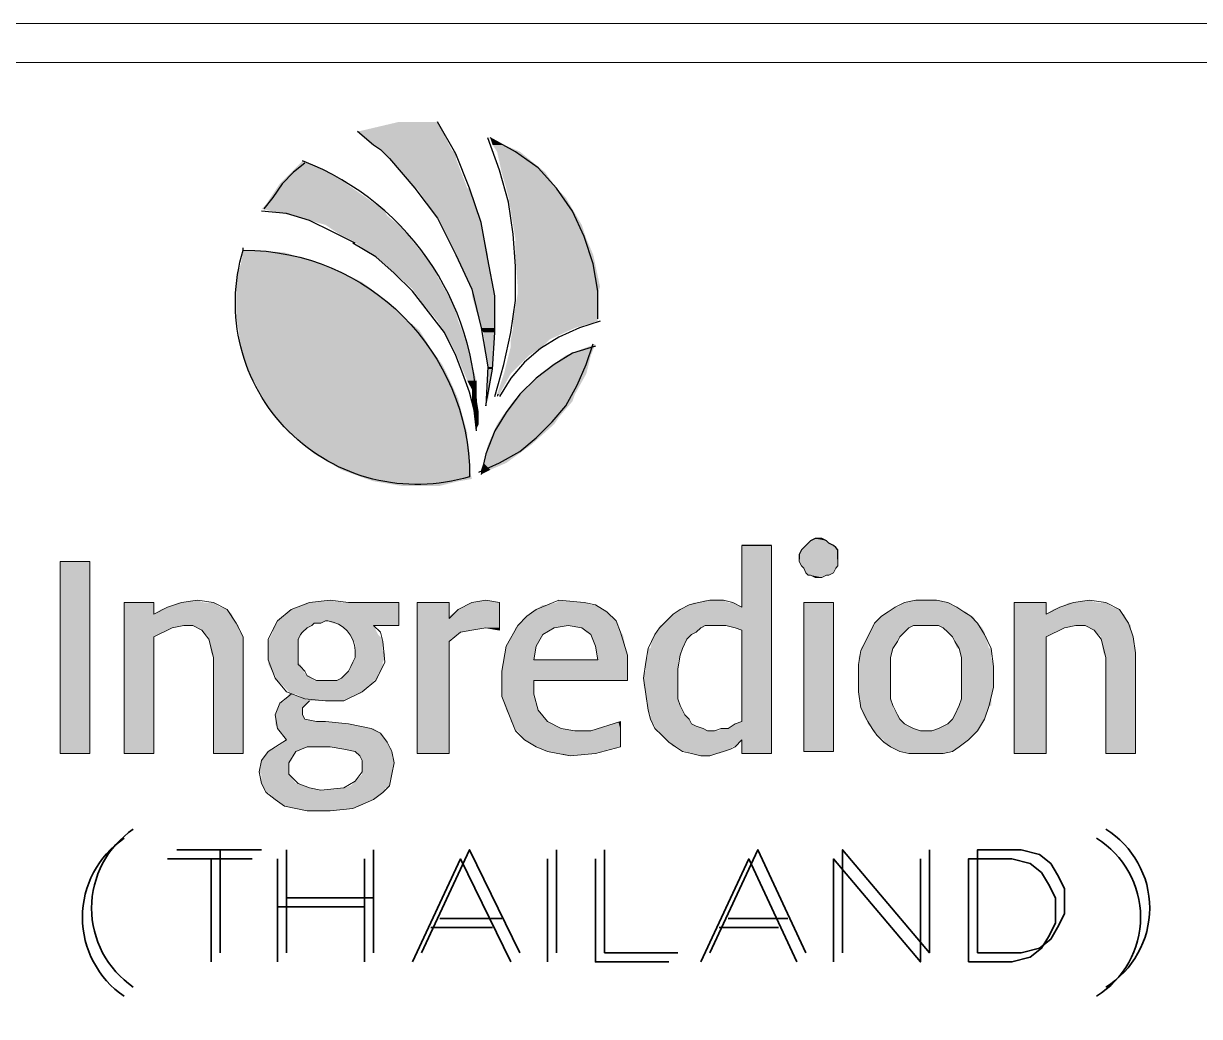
# Model space of a CAD drawing. Header units: millimetres. Extents: x 0 to 1031, y 0 to 726.
# Drawn here: x 310.5 to 367.2, y 47.9 to 95.7 of the extents above; entities that cross this region are included whole.
import ezdxf

# ---------------------------------------------------------------- set-up
doc = ezdxf.new("R2010")
doc.units = ezdxf.units.MM
doc.header["$LTSCALE"] = 6
doc.layers.add('PDF_Geometry', color=7, linetype='Continuous')
doc.layers.add('PDF_Solid Fills', color=7, linetype='Continuous', true_color=0xffffff)

msp = doc.modelspace()

# ---------------------------------------------------------------- linework, layer by layer
at = {"layer": 'PDF_Geometry', "lineweight": 9}
for points in [[(423.294, 22.815), (425.167, 22.815), (778.037, 22.815), (778.037, 95.669), (252.787, 95.669), (252.787, 22.815), (425.167, 22.815)], [(345.149, 70.539), (345.149, 67.563), (344.708, 67.784), (344.267, 67.894), (343.606, 67.894), (343.055, 67.784), (342.614, 67.674), (342.173, 67.453), (341.843, 67.233), (341.512, 66.902), (341.181, 66.571), (340.961, 66.241), (340.63, 65.58), (340.52, 64.918), (340.41, 64.147), (340.52, 63.375), (340.63, 62.604), (340.741, 62.163), (340.961, 61.722), (341.292, 61.391), (341.622, 61.061), (341.953, 60.84), (342.284, 60.62), (342.724, 60.51), (343.165, 60.399), (343.606, 60.399), (343.937, 60.51), (344.267, 60.62), (344.598, 60.73), (344.819, 60.84), (345.149, 61.171), (345.149, 60.51), (346.582, 60.51), (346.582, 70.539)], [(347.905, 69.878), (347.905, 69.768), (348.015, 69.547), (348.125, 69.437), (348.235, 69.217), (348.346, 69.106), (348.456, 69.106), (348.676, 68.996), (348.897, 68.996), (349.007, 68.996), (349.227, 69.106), (349.337, 69.106), (349.558, 69.217), (349.668, 69.437), (349.778, 69.547), (349.778, 69.768), (349.778, 69.878)], [(324.318, 63.045), (323.987, 62.714), (323.987, 62.383), (324.098, 62.163), (324.649, 62.053), (325.09, 62.053), (326.192, 61.942), (327.294, 61.722), (327.735, 61.501), (328.065, 61.061), (328.286, 60.62), (328.396, 60.069), (328.286, 59.518), (328.176, 58.966), (327.845, 58.636), (327.404, 58.305), (326.412, 57.864), (325.31, 57.754), (324.208, 57.754), (323.106, 57.975), (322.665, 58.305), (322.224, 58.636), (322.003, 59.077), (321.893, 59.628), (322.003, 60.179), (322.334, 60.62), (323.216, 61.171), (322.775, 61.722), (322.665, 62.383), (322.885, 62.934), (323.436, 63.375)]]:
    msp.add_lwpolyline(points, dxfattribs=at)
for points in [[(254.55, 93.795), (254.55, 24.579), (423.294, 24.579), (423.294, 93.795)], [(312.304, 69.768), (312.304, 60.51), (313.737, 60.51), (313.737, 69.768)], [(315.39, 60.51), (315.39, 67.784), (316.823, 67.784), (316.823, 67.233), (317.485, 67.563), (318.146, 67.784), (318.917, 67.894), (319.689, 67.784), (320.35, 67.453), (320.791, 66.792), (321.122, 66.131), (321.122, 65.359), (321.122, 60.51), (319.689, 60.51), (319.689, 65.139), (319.468, 66.02), (319.138, 66.461), (318.697, 66.682), (318.256, 66.682), (317.705, 66.571), (316.823, 66.131), (316.823, 60.51)], [(326.192, 67.784), (325.31, 67.894), (324.318, 67.784), (323.436, 67.453), (322.775, 66.902), (322.334, 66.02), (322.334, 65.028), (322.665, 64.147), (323.216, 63.485), (324.098, 63.155), (325.09, 63.045), (325.971, 63.045), (326.853, 63.485), (327.514, 64.036), (327.955, 64.918), (327.845, 65.91), (327.735, 66.351), (327.404, 66.682), (328.617, 66.682), (328.617, 67.784)], [(331.041, 67.784), (331.041, 67.012), (331.482, 67.453), (332.144, 67.784), (332.805, 67.894), (333.466, 67.784), (333.466, 66.461), (332.805, 66.571), (332.144, 66.461), (331.592, 66.351), (331.041, 65.91), (331.041, 60.51), (329.498, 60.51), (329.498, 67.784)], [(335.119, 64.036), (339.638, 64.036), (339.638, 65.249), (339.308, 66.351), (339.087, 66.902), (338.646, 67.343), (338.095, 67.674), (337.544, 67.784), (336.332, 67.894), (335.781, 67.674), (335.23, 67.453), (334.789, 67.123), (334.348, 66.682), (333.797, 65.69), (333.576, 64.477), (333.576, 63.265), (334.017, 62.163), (334.238, 61.612), (334.679, 61.171), (335.23, 60.84), (335.781, 60.62), (336.883, 60.399), (338.095, 60.51), (339.308, 60.84), (339.308, 62.053), (337.875, 61.612), (337.103, 61.612), (336.442, 61.722), (335.781, 62.053), (335.34, 62.604), (335.119, 63.375)], [(348.125, 60.62), (348.125, 67.784), (349.558, 67.784), (349.558, 60.62)], [(354.077, 67.894), (353.526, 67.894), (352.975, 67.784), (352.534, 67.563), (352.203, 67.343), (351.872, 67.123), (351.542, 66.792), (351.211, 66.131), (350.881, 65.469), (350.77, 64.808), (350.77, 64.147), (350.77, 63.485), (350.881, 62.714), (351.211, 62.053), (351.432, 61.722), (351.652, 61.391), (351.983, 61.061), (352.313, 60.84), (352.754, 60.62), (353.195, 60.51), (353.967, 60.51), (354.848, 60.51), (355.289, 60.62), (355.62, 60.84), (356.061, 61.171), (356.502, 61.612), (356.832, 62.163), (357.053, 62.824), (357.273, 63.706), (357.273, 64.698), (357.163, 65.58), (356.832, 66.241), (356.502, 66.792), (356.171, 67.123), (355.84, 67.343), (355.51, 67.563), (355.069, 67.784), (354.518, 67.894)], [(364.107, 60.51), (364.107, 65.359), (363.996, 66.131), (363.776, 66.792), (363.335, 67.453), (362.674, 67.784), (361.902, 67.894), (361.131, 67.784), (360.469, 67.563), (359.808, 67.233), (359.808, 67.784), (358.265, 67.784), (358.265, 60.51), (359.808, 60.51), (359.808, 66.131), (360.69, 66.571), (361.241, 66.682), (361.682, 66.682), (362.123, 66.461), (362.453, 66.02), (362.674, 65.139), (362.674, 60.51)], [(335.119, 65.028), (335.23, 65.69), (335.56, 66.241), (336.111, 66.571), (336.773, 66.682), (337.434, 66.571), (337.875, 66.241), (338.095, 65.69), (338.206, 65.028)], [(342.394, 62.383), (342.614, 62.163), (342.724, 61.942), (342.945, 61.832), (343.276, 61.722), (343.496, 61.612), (343.827, 61.612), (344.157, 61.722), (344.488, 61.722), (344.819, 61.942), (345.149, 62.053), (345.149, 66.461), (344.819, 66.571), (344.378, 66.682), (344.047, 66.682), (343.716, 66.682), (343.386, 66.682), (343.165, 66.571), (342.945, 66.351), (342.724, 66.241), (342.504, 66.02), (342.284, 65.58), (342.173, 65.249), (342.063, 64.588), (342.063, 63.816), (342.063, 63.155), (342.173, 62.824)], [(353.967, 66.682), (353.746, 66.682), (353.416, 66.682), (353.195, 66.571), (352.975, 66.351), (352.754, 66.131), (352.644, 65.91), (352.424, 65.58), (352.313, 65.139), (352.313, 64.147), (352.313, 63.155), (352.424, 62.824), (352.644, 62.383), (352.754, 62.163), (352.975, 61.942), (353.195, 61.832), (353.416, 61.722), (353.746, 61.612), (354.077, 61.612), (354.297, 61.612), (354.628, 61.722), (354.848, 61.832), (355.069, 61.942), (355.289, 62.163), (355.399, 62.383), (355.62, 62.824), (355.73, 63.155), (355.73, 64.147), (355.73, 65.139), (355.62, 65.58), (355.399, 65.91), (355.289, 66.131), (355.069, 66.351), (354.848, 66.571), (354.628, 66.682), (354.297, 66.682)], [(324.208, 60.84), (325.31, 60.84), (325.971, 60.73), (326.522, 60.62), (326.743, 60.399), (326.853, 60.179), (326.853, 59.628), (326.522, 59.187), (325.971, 58.856), (324.869, 58.746), (324.318, 58.856), (323.767, 59.077), (323.326, 59.518), (323.326, 60.069), (323.657, 60.62)]]:
    msp.add_lwpolyline(points, close=True, dxfattribs=at)
at = {"layer": 'PDF_Geometry', "color": 70, "lineweight": 25, "true_color": 0x77ef00}
for points in [[(326.633, 90.489), (327.404, 89.827), (327.735, 89.607), (328.176, 89.166), (329.388, 87.733), (330.49, 86.3), (331.372, 84.537), (332.144, 82.884), (332.584, 81.01), (332.915, 79.136), (332.805, 77.263), (333.135, 79.026), (333.246, 80.79), (333.246, 82.553), (332.915, 84.317), (332.584, 86.08), (332.033, 87.733), (331.372, 89.387), (330.49, 90.93)], [(333.246, 77.703), (333.687, 79.247), (334.017, 80.79), (334.238, 82.333), (334.238, 83.986), (334.127, 85.529), (333.907, 87.072), (333.466, 88.615), (332.915, 90.158)], [(338.206, 81.451), (338.206, 82.773), (337.985, 84.096), (337.544, 85.419), (336.993, 86.631), (336.222, 87.733), (335.34, 88.725), (334.238, 89.497), (333.025, 90.158)], [(324.098, 88.946), (323.547, 88.505), (322.995, 87.954), (322.555, 87.292), (322.114, 86.741)], [(326.522, 85.088), (325.42, 85.639), (324.318, 86.19), (323.216, 86.521), (322.003, 86.631)], [(332.364, 76.05), (332.254, 77.042), (332.033, 77.924), (331.703, 78.806), (331.372, 79.687), (330.821, 80.79), (330.049, 81.782), (329.278, 82.773), (328.396, 83.655), (327.514, 84.427), (326.412, 85.088)], [(338.316, 81.341), (337.324, 81.01), (336.332, 80.569), (335.45, 80.018), (334.679, 79.357), (334.017, 78.585), (333.466, 77.703)], [(332.474, 74.066), (333.466, 74.507), (334.458, 75.058), (335.23, 75.72), (336.001, 76.491), (336.662, 77.263), (337.214, 78.255), (337.654, 79.247), (337.985, 80.238)], [(338.095, 80.128), (336.993, 79.798), (336.111, 79.247), (335.23, 78.585), (334.458, 77.814), (333.797, 76.932), (333.246, 76.05), (332.805, 74.948), (332.584, 73.956)], [(349.778, 69.878), (349.778, 70.098), (349.778, 70.319), (349.668, 70.429), (349.558, 70.539), (349.337, 70.65), (349.227, 70.76), (349.007, 70.87), (348.897, 70.87), (348.676, 70.87), (348.456, 70.76), (348.346, 70.65), (348.235, 70.539), (348.125, 70.429), (348.015, 70.319), (347.905, 70.098), (347.905, 69.878)], [(346.582, 70.539), (345.149, 70.539)]]:
    msp.add_lwpolyline(points, dxfattribs=at)
msp.add_lwpolyline([(321.122, 84.757, -0.414141), (332.033, 73.846, -0.598932), (321.122, 84.757), (321.122, 84.868)], format="xyb", dxfattribs=at)
at = {"layer": 'PDF_Geometry', "lineweight": 9}
msp.add_lwpolyline([(325.2, 66.902), (325.09, 66.902), (324.869, 66.792), (324.539, 66.792), (324.428, 66.682), (324.208, 66.571), (323.987, 66.351), (323.877, 66.241), (323.767, 66.02), (323.767, 65.8), (323.767, 65.469), (323.767, 65.359), (323.767, 65.028), (323.767, 64.808), (323.877, 64.698), (324.098, 64.477), (324.208, 64.257), (324.428, 64.147), (324.649, 64.036), (324.869, 64.036), (325.09, 64.036), (325.2, 64.036), (325.42, 64.036), (325.641, 64.036), (325.861, 64.147), (326.082, 64.367), (326.192, 64.477), (326.302, 64.698), (326.412, 64.918), (326.522, 65.139), (326.522, 65.359), (326.522, 65.469, 0.367823)], format="xyb", close=True, dxfattribs=at)
at = {"layer": 'PDF_Geometry', "lineweight": 35}
for points in [[(317.925, 55.88), (322.003, 55.88)], [(320.02, 55.88), (320.02, 50.921)], [(323.216, 50.921), (323.216, 55.88)], [(327.404, 55.88), (327.404, 50.921)], [(329.719, 50.921), (332.033, 55.88), (334.458, 50.921)], [(336.222, 50.921), (336.222, 55.88)], [(338.536, 55.88), (338.536, 50.921), (342.063, 50.921)], [(343.606, 50.921), (345.921, 55.88), (348.235, 50.921)], [(349.999, 50.921), (349.999, 55.88), (354.187, 50.921), (354.187, 55.88)], [(317.485, 55.44), (321.563, 55.44)], [(319.579, 55.44), (319.579, 50.48)], [(322.775, 50.48), (322.775, 55.44)], [(326.963, 55.44), (326.963, 50.48)], [(329.278, 50.48), (331.592, 55.44), (334.017, 50.48)], [(335.781, 50.48), (335.781, 55.44)], [(338.095, 55.44), (338.095, 50.48), (341.622, 50.48)], [(343.165, 50.48), (345.48, 55.44), (347.794, 50.48)], [(349.558, 50.48), (349.558, 55.44), (353.746, 50.48), (353.746, 55.44)], [(323.216, 53.566), (327.404, 53.566)], [(322.775, 53.125), (326.963, 53.125)], [(330.16, 52.133), (333.135, 52.133)], [(330.6, 52.574), (333.576, 52.574)], [(344.047, 52.133), (346.913, 52.133)], [(344.488, 52.574), (347.354, 52.574)]]:
    msp.add_lwpolyline(points, dxfattribs=at)
for points in [[(356.502, 50.921), (356.502, 55.88), (358.596, 55.88), (359.478, 55.66), (360.029, 55.219), (360.359, 54.668), (360.69, 54.007), (360.69, 52.794), (360.359, 52.133), (360.029, 51.582), (359.478, 51.141), (358.596, 50.921)], [(356.061, 50.48), (356.061, 55.44), (358.155, 55.44), (359.037, 55.219), (359.588, 54.778), (359.918, 54.227), (360.249, 53.566), (360.249, 52.353), (359.918, 51.692), (359.588, 51.141), (359.037, 50.7), (358.155, 50.48)]]:
    msp.add_lwpolyline(points, close=True, dxfattribs=at)
at = {"layer": 'PDF_Geometry', "color": 70, "lineweight": 25, "true_color": 0x77ef00}
msp.add_arc((319.241, 76.805), 13.138, 357.1896, 68.8237, dxfattribs=at)
at = {"layer": 'PDF_Geometry', "lineweight": 35}
for centre, radius, start, end in [((318.421, 53.07), 4.601, 124.2611, 235.7389), ((360.327, 53.07), 4.468, 301.6782, 58.3218), ((317.981, 52.629), 4.601, 124.2611, 235.7389), ((359.886, 52.629), 4.468, 301.6782, 58.3218)]:
    msp.add_arc(centre, radius, start, end, dxfattribs=at)
at = {"layer": 'PDF_Solid Fills', "color": 70, "true_color": 0x77ef00, "transparency": 33554559}
for points in [[(328.617, 90.93), (330.711, 90.489), (326.743, 90.489)], [(328.617, 90.93), (330.49, 90.93), (330.711, 90.489)], [(326.633, 90.489), (331.041, 89.827), (327.404, 89.827)], [(326.633, 90.489), (330.711, 90.489), (331.041, 89.827)], [(333.025, 90.158), (333.687, 89.827), (333.135, 89.827)], [(327.404, 89.827), (331.152, 89.607), (327.735, 89.607)], [(327.404, 89.827), (331.041, 89.827), (331.152, 89.607)], [(327.735, 89.607), (331.372, 89.387), (327.955, 89.387)], [(327.735, 89.607), (331.152, 89.607), (331.372, 89.387)], [(333.135, 89.827), (334.458, 89.497), (333.356, 89.497)], [(333.135, 89.827), (333.687, 89.827), (334.458, 89.497)], [(323.987, 89.056), (325.2, 88.505), (323.436, 88.505)], [(327.955, 89.387), (331.372, 89.166), (328.176, 89.166)], [(327.955, 89.387), (331.372, 89.387), (331.372, 89.166)], [(328.176, 89.166), (331.923, 87.733), (329.388, 87.733)], [(328.176, 89.166), (331.372, 89.166), (331.923, 87.733)], [(333.356, 89.497), (335.67, 88.505), (333.576, 88.505)], [(333.356, 89.497), (334.458, 89.497), (335.67, 88.505)], [(323.436, 88.505), (325.861, 88.174), (323.106, 88.174)], [(323.436, 88.505), (325.2, 88.505), (325.861, 88.174)], [(333.576, 88.505), (336.222, 87.733), (333.797, 87.733)], [(333.576, 88.505), (335.67, 88.505), (336.222, 87.733)], [(322.885, 87.954), (327.514, 86.962), (322.224, 86.962)], [(323.106, 88.174), (326.082, 87.954), (322.885, 87.954)], [(322.885, 87.954), (326.082, 87.954), (327.514, 86.962)], [(323.106, 88.174), (325.861, 88.174), (326.082, 87.954)], [(329.498, 87.733), (332.474, 86.3), (330.49, 86.3)], [(329.498, 87.733), (332.033, 87.733), (332.474, 86.3)], [(333.797, 87.733), (336.662, 87.292), (333.907, 87.292)], [(333.797, 87.733), (336.222, 87.733), (336.662, 87.292)], [(333.907, 87.292), (337.434, 85.97), (334.127, 85.97)], [(333.907, 87.292), (336.662, 87.292), (337.434, 85.97)], [(322.224, 86.962), (327.845, 86.741), (322.003, 86.741)], [(322.003, 86.741), (328.065, 86.411), (323.547, 86.411)], [(322.003, 86.741), (327.845, 86.741), (328.065, 86.411)], [(322.224, 86.962), (327.514, 86.962), (327.845, 86.741)], [(323.547, 86.411), (328.617, 85.97), (325.09, 85.97)], [(323.547, 86.411), (328.065, 86.411), (328.617, 85.97)], [(330.49, 86.3), (332.584, 86.08), (330.6, 86.08)], [(330.49, 86.3), (332.474, 86.3), (332.584, 86.08)], [(325.09, 85.97), (329.057, 85.529), (325.751, 85.529)], [(325.09, 85.97), (328.617, 85.97), (329.057, 85.529)], [(330.6, 86.08), (332.915, 84.537), (331.372, 84.537)], [(330.6, 86.08), (332.584, 86.08), (332.915, 84.537)], [(334.127, 85.97), (337.654, 85.309), (334.238, 85.309)], [(334.127, 85.97), (337.434, 85.97), (337.654, 85.309)], [(325.751, 85.529), (329.278, 85.198), (326.412, 85.198)], [(325.751, 85.529), (329.057, 85.529), (329.278, 85.198)], [(326.412, 85.198), (330.16, 84.096), (327.955, 84.096)], [(326.412, 85.198), (329.278, 85.198), (330.16, 84.096)], [(334.238, 85.309), (337.985, 84.537), (334.238, 84.537)], [(334.238, 85.309), (337.654, 85.309), (337.985, 84.537)], [(321.122, 84.647), (324.869, 84.096), (321.012, 84.096)], [(321.122, 84.757), (323.106, 84.647), (321.122, 84.647)], [(321.122, 84.757), (321.452, 84.757), (323.106, 84.647)], [(321.122, 84.647), (323.106, 84.647), (324.869, 84.096)], [(331.372, 84.537), (332.915, 84.317), (331.482, 84.317)], [(331.372, 84.537), (332.915, 84.537), (332.915, 84.317)], [(334.238, 84.537), (338.316, 82.994), (334.348, 82.994)], [(334.238, 84.537), (337.985, 84.537), (338.316, 82.994)], [(321.012, 84.096), (326.633, 83.325), (320.791, 83.325)], [(321.012, 84.096), (324.869, 84.096), (326.633, 83.325)], [(327.955, 84.096), (330.27, 83.876), (328.176, 83.876)], [(327.955, 84.096), (330.16, 84.096), (330.27, 83.876)], [(328.176, 83.876), (330.821, 82.884), (329.278, 82.884)], [(328.176, 83.876), (330.27, 83.876), (330.821, 82.884)], [(331.482, 84.317), (333.135, 82.884), (332.144, 82.884)], [(331.482, 84.317), (332.915, 84.317), (333.135, 82.884)], [(320.791, 83.325), (326.853, 83.214), (320.791, 83.214)], [(320.791, 83.325), (326.633, 83.325), (326.853, 83.214)], [(320.791, 83.214), (328.176, 82.222), (320.791, 82.222)], [(320.791, 83.214), (326.853, 83.214), (328.176, 82.222)], [(329.278, 82.884), (331.262, 82.112), (329.829, 82.112)], [(329.278, 82.884), (330.821, 82.884), (331.262, 82.112)], [(332.144, 82.884), (333.246, 82.553), (332.144, 82.553)], [(332.144, 82.884), (333.135, 82.884), (333.246, 82.553)], [(334.348, 82.994), (338.206, 82.663), (334.348, 82.663)], [(334.348, 82.994), (338.316, 82.994), (338.206, 82.663)], [(320.791, 82.222), (328.837, 81.561), (320.791, 81.561)], [(320.791, 82.222), (328.176, 82.222), (328.837, 81.561)], [(332.144, 82.553), (333.246, 81.01), (332.584, 81.01)], [(332.144, 82.553), (333.246, 82.553), (333.246, 81.01)], [(334.348, 82.663), (338.206, 81.341), (334.127, 81.341)], [(334.348, 82.663), (338.206, 82.663), (338.206, 81.341)], [(329.829, 82.112), (331.482, 81.341), (330.49, 81.341)], [(329.829, 82.112), (331.262, 82.112), (331.482, 81.341)], [(320.791, 81.561), (329.609, 80.9), (320.901, 80.9)], [(320.791, 81.561), (328.837, 81.561), (329.609, 80.9)], [(330.49, 81.341), (331.923, 80.238), (331.152, 80.238)], [(330.49, 81.341), (331.482, 81.341), (331.923, 80.238)], [(334.127, 81.341), (337.103, 81.01), (334.127, 81.01)], [(334.127, 81.341), (338.206, 81.341), (337.103, 81.01)], [(320.901, 80.9), (330.16, 80.018), (321.012, 80.018)], [(320.901, 80.9), (329.609, 80.9), (330.16, 80.018)], [(332.584, 81.01), (333.246, 80.79), (332.695, 80.79)], [(332.584, 81.01), (333.246, 81.01), (333.246, 80.79)], [(332.695, 80.79), (333.135, 79.136), (332.915, 79.136)], [(332.695, 80.79), (333.246, 80.79), (333.135, 79.136)], [(334.127, 81.01), (335.891, 80.459), (334.017, 80.459)], [(334.017, 80.459), (335.56, 80.128), (334.017, 80.128)], [(334.017, 80.459), (335.891, 80.459), (335.56, 80.128)], [(334.127, 81.01), (337.103, 81.01), (335.891, 80.459)], [(321.012, 80.018), (330.711, 79.247), (321.232, 79.247)], [(321.012, 80.018), (330.16, 80.018), (330.711, 79.247)], [(331.152, 80.238), (332.033, 79.798), (331.372, 79.798)], [(331.152, 80.238), (331.923, 80.238), (332.033, 79.798)], [(334.017, 80.128), (334.899, 79.687), (333.907, 79.687)], [(334.017, 80.128), (335.56, 80.128), (334.899, 79.687)], [(338.095, 80.238), (337.875, 79.687), (336.662, 79.687)], [(338.095, 80.238), (337.875, 79.687), (337.875, 79.687)], [(331.372, 79.798), (332.144, 79.247), (331.592, 79.247)], [(331.372, 79.798), (332.033, 79.798), (332.144, 79.247)], [(333.907, 79.687), (334.017, 78.806), (333.687, 78.806)], [(333.907, 79.687), (334.899, 79.687), (334.017, 78.806)], [(336.662, 79.687), (337.654, 78.806), (335.45, 78.806)], [(336.662, 79.687), (337.875, 79.687), (337.654, 78.806)], [(321.232, 79.247), (331.041, 78.585), (321.563, 78.585)], [(321.232, 79.247), (330.711, 79.247), (331.041, 78.585)], [(331.592, 79.247), (332.364, 78.475), (331.923, 78.475)], [(331.592, 79.247), (332.144, 79.247), (332.364, 78.475)], [(332.915, 79.136), (333.135, 79.026), (332.915, 79.026)], [(332.915, 79.136), (333.135, 79.136), (333.135, 79.026)], [(332.915, 79.026), (333.135, 79.026), (332.915, 77.483)], [(333.687, 78.806), (333.466, 77.814), (333.356, 77.814)], [(333.687, 78.806), (334.017, 78.806), (333.466, 77.814)], [(335.45, 78.806), (337.103, 77.814), (334.458, 77.814)], [(335.45, 78.806), (337.654, 78.806), (337.103, 77.814)], [(321.563, 78.585), (331.482, 77.593), (322.114, 77.593)], [(321.563, 78.585), (331.041, 78.585), (331.482, 77.593)], [(331.923, 78.475), (332.364, 78.034), (332.144, 78.034)], [(331.923, 78.475), (332.364, 78.475), (332.364, 78.034)], [(332.144, 78.034), (332.364, 77.593), (332.144, 77.593)], [(332.144, 78.034), (332.364, 78.034), (332.364, 77.593)], [(333.356, 77.814), (333.466, 77.814), (333.356, 77.703)], [(334.458, 77.814), (336.993, 77.483), (334.127, 77.483)], [(334.458, 77.814), (337.103, 77.814), (336.993, 77.483)], [(322.114, 77.593), (331.592, 77.152), (322.334, 77.152)], [(322.114, 77.593), (331.482, 77.593), (331.592, 77.152)], [(322.334, 77.152), (331.923, 75.94), (323.326, 75.94)], [(322.334, 77.152), (331.592, 77.152), (331.923, 75.94)], [(332.144, 77.593), (332.474, 76.932), (332.254, 76.932)], [(332.144, 77.593), (332.364, 77.593), (332.474, 76.932)], [(332.915, 77.483), (332.805, 77.263), (332.805, 77.263)], [(334.127, 77.483), (336.332, 76.712), (333.576, 76.712)], [(334.127, 77.483), (336.993, 77.483), (336.332, 76.712)], [(332.254, 76.932), (332.474, 76.381), (332.364, 76.381)], [(332.254, 76.932), (332.474, 76.932), (332.474, 76.381)], [(333.576, 76.712), (336.111, 76.381), (333.356, 76.381)], [(333.576, 76.712), (336.332, 76.712), (336.111, 76.381)], [(323.326, 75.94), (331.923, 75.72), (323.657, 75.72)], [(323.326, 75.94), (331.923, 75.94), (331.923, 75.72)], [(332.364, 76.381), (332.474, 76.381), (332.364, 76.16)], [(333.356, 76.381), (335.009, 75.389), (332.915, 75.389)], [(333.356, 76.381), (336.111, 76.381), (335.009, 75.389)], [(323.657, 75.72), (332.033, 74.948), (324.539, 74.948)], [(323.657, 75.72), (331.923, 75.72), (332.033, 74.948)], [(332.915, 75.389), (333.797, 74.507), (332.695, 74.507)], [(332.915, 75.389), (335.009, 75.389), (333.797, 74.507)], [(324.539, 74.948), (332.033, 74.177), (325.861, 74.177)], [(324.539, 74.948), (332.033, 74.948), (332.033, 74.177)], [(332.695, 74.507), (333.025, 74.177), (332.584, 74.177)], [(332.695, 74.507), (333.797, 74.507), (333.025, 74.177)], [(325.861, 74.177), (332.144, 73.736), (327.074, 73.736)], [(325.861, 74.177), (332.033, 74.177), (332.144, 73.736)], [(327.074, 73.736), (331.482, 73.625), (327.404, 73.625)], [(327.074, 73.736), (332.144, 73.736), (331.482, 73.625)], [(332.584, 74.177), (333.025, 74.177), (332.584, 73.956)], [(327.404, 73.625), (330.6, 73.405), (328.727, 73.405)], [(327.404, 73.625), (331.482, 73.625), (330.6, 73.405)]]:
    msp.add_solid(points, dxfattribs=at)
at = {"layer": 'PDF_Solid Fills', "transparency": 33554559}
for points in [[(348.676, 70.87), (349.227, 70.76), (348.456, 70.76)], [(348.676, 70.87), (349.007, 70.87), (349.227, 70.76)], [(345.149, 70.539), (346.582, 67.563), (345.149, 67.563)], [(345.149, 70.539), (346.582, 70.539), (346.582, 67.563)], [(348.015, 70.319), (349.778, 70.098), (347.905, 70.098)], [(348.125, 70.429), (349.778, 70.319), (348.015, 70.319)], [(348.015, 70.319), (349.778, 70.319), (349.778, 70.098)], [(348.235, 70.539), (349.668, 70.429), (348.125, 70.429)], [(348.125, 70.429), (349.668, 70.429), (349.778, 70.319)], [(348.346, 70.65), (349.558, 70.539), (348.235, 70.539)], [(348.235, 70.539), (349.558, 70.539), (349.668, 70.429)], [(348.456, 70.76), (349.337, 70.65), (348.346, 70.65)], [(348.346, 70.65), (349.337, 70.65), (349.558, 70.539)], [(348.456, 70.76), (349.227, 70.76), (349.337, 70.65)], [(312.304, 69.768), (313.737, 60.51), (312.304, 60.51)], [(312.304, 69.768), (313.737, 69.768), (313.737, 60.51)], [(347.905, 70.098), (349.778, 69.878), (347.905, 69.878)], [(347.905, 70.098), (349.778, 70.098), (349.778, 69.878)], [(347.905, 69.878), (349.778, 69.768), (347.905, 69.768)], [(347.905, 69.878), (349.778, 69.878), (349.778, 69.768)], [(347.905, 69.768), (349.778, 69.547), (348.015, 69.547)], [(347.905, 69.768), (349.778, 69.768), (349.778, 69.547)], [(348.015, 69.547), (349.668, 69.437), (348.125, 69.437)], [(348.015, 69.547), (349.778, 69.547), (349.668, 69.437)], [(348.125, 69.437), (349.558, 69.217), (348.235, 69.217)], [(348.125, 69.437), (349.668, 69.437), (349.558, 69.217)], [(348.235, 69.217), (349.337, 69.106), (348.346, 69.106)], [(348.235, 69.217), (349.558, 69.217), (349.337, 69.106)], [(348.456, 69.106), (349.007, 68.996), (348.676, 68.996)], [(348.456, 69.106), (349.227, 69.106), (349.007, 68.996)], [(315.39, 67.784), (316.823, 67.233), (315.39, 67.233)], [(315.39, 67.784), (316.823, 67.784), (316.823, 67.233)], [(317.154, 67.453), (320.571, 67.233), (316.823, 67.233)], [(317.485, 67.563), (320.35, 67.453), (317.154, 67.453)], [(317.154, 67.453), (320.35, 67.453), (320.571, 67.233)], [(318.036, 67.784), (320.02, 67.563), (317.485, 67.563)], [(317.485, 67.563), (320.02, 67.563), (320.35, 67.453)], [(318.036, 67.784), (319.689, 67.784), (320.02, 67.563)], [(318.917, 67.894), (319.248, 67.784), (318.146, 67.784)], [(318.917, 67.894), (319.248, 67.784), (319.248, 67.784)], [(323.436, 67.453), (328.617, 66.902), (322.775, 66.902)], [(324.208, 67.784), (328.617, 67.453), (323.436, 67.453)], [(323.436, 67.453), (328.617, 67.453), (328.617, 66.902)], [(324.208, 67.784), (328.617, 67.784), (328.617, 67.453)], [(325.2, 67.894), (325.971, 67.784), (324.318, 67.784)], [(325.2, 67.894), (325.971, 67.784), (325.971, 67.784)], [(329.498, 67.784), (331.041, 67.123), (329.498, 67.123)], [(329.498, 67.784), (331.041, 67.784), (331.041, 67.123)], [(331.482, 67.453), (333.466, 67.123), (331.041, 67.123)], [(332.144, 67.784), (333.466, 67.453), (331.482, 67.453)], [(331.482, 67.453), (333.466, 67.453), (333.466, 67.123)], [(332.144, 67.784), (333.466, 67.784), (333.466, 67.453)], [(332.695, 67.894), (333.466, 67.784), (332.254, 67.784)], [(332.695, 67.894), (332.805, 67.894), (333.466, 67.784)], [(335.23, 67.453), (338.646, 67.343), (335.009, 67.343)], [(335.56, 67.674), (338.426, 67.453), (335.23, 67.453)], [(335.23, 67.453), (338.426, 67.453), (338.646, 67.343)], [(335.56, 67.674), (338.095, 67.674), (338.426, 67.453)], [(336.222, 67.784), (337.875, 67.674), (335.781, 67.674)], [(336.332, 67.894), (337.434, 67.784), (336.222, 67.784)], [(336.222, 67.784), (337.544, 67.784), (337.875, 67.674)], [(342.173, 67.453), (346.582, 67.233), (341.843, 67.233)], [(342.394, 67.563), (346.582, 67.453), (342.173, 67.453)], [(342.173, 67.453), (346.582, 67.453), (346.582, 67.233)], [(342.614, 67.674), (345.149, 67.563), (342.394, 67.563)], [(342.394, 67.563), (346.582, 67.563), (346.582, 67.453)], [(342.835, 67.784), (344.929, 67.674), (342.614, 67.674)], [(342.614, 67.674), (344.929, 67.674), (345.149, 67.563)], [(342.835, 67.784), (344.708, 67.784), (344.929, 67.674)], [(343.386, 67.894), (344.488, 67.784), (343.055, 67.784)], [(343.386, 67.894), (344.267, 67.894), (344.488, 67.784)], [(348.125, 67.784), (349.558, 60.62), (348.125, 60.62)], [(348.125, 67.784), (349.558, 67.784), (349.558, 60.62)], [(352.534, 67.563), (355.84, 67.343), (352.203, 67.343)], [(352.534, 67.563), (355.51, 67.563), (355.84, 67.343)], [(352.975, 67.784), (355.51, 67.563), (352.644, 67.563)], [(352.975, 67.784), (355.069, 67.784), (355.51, 67.563)], [(353.526, 67.894), (355.069, 67.784), (353.085, 67.784)], [(353.526, 67.894), (354.518, 67.894), (355.069, 67.784)], [(358.265, 67.784), (359.808, 67.233), (358.265, 67.233)], [(358.265, 67.784), (359.808, 67.784), (359.808, 67.233)], [(360.139, 67.453), (363.445, 67.233), (359.808, 67.233)], [(360.469, 67.563), (363.335, 67.453), (360.139, 67.453)], [(360.139, 67.453), (363.335, 67.453), (363.445, 67.233)], [(360.91, 67.784), (363.004, 67.563), (360.469, 67.563)], [(360.469, 67.563), (363.004, 67.563), (363.335, 67.453)], [(360.91, 67.784), (362.674, 67.784), (363.004, 67.563)], [(361.902, 67.894), (362.233, 67.784), (361.131, 67.784)], [(361.902, 67.894), (362.233, 67.784), (362.233, 67.784)], [(315.39, 67.233), (320.791, 66.792), (315.39, 66.792)], [(315.39, 67.233), (320.571, 67.233), (320.791, 66.792)], [(322.775, 66.902), (324.869, 66.792), (322.775, 66.792)], [(322.775, 66.902), (325.09, 66.902), (324.869, 66.792)], [(325.2, 66.902), (328.617, 66.792), (325.42, 66.792)], [(325.2, 66.902), (328.617, 66.902), (328.617, 66.792)], [(329.498, 67.123), (331.041, 67.012), (329.498, 67.012)], [(329.498, 67.123), (331.041, 67.123), (331.041, 67.012)], [(329.498, 67.012), (333.466, 66.571), (329.498, 66.571)], [(329.498, 67.012), (333.466, 67.012), (333.466, 66.571)], [(331.041, 67.123), (333.466, 67.012), (331.041, 67.012)], [(331.041, 67.123), (333.466, 67.123), (333.466, 67.012)], [(334.568, 66.902), (339.197, 66.682), (334.348, 66.682)], [(334.789, 67.123), (339.087, 66.902), (334.568, 66.902)], [(334.568, 66.902), (339.087, 66.902), (339.197, 66.682)], [(335.009, 67.343), (338.867, 67.123), (334.789, 67.123)], [(334.789, 67.123), (338.867, 67.123), (339.087, 66.902)], [(335.009, 67.343), (338.646, 67.343), (338.867, 67.123)], [(341.512, 66.902), (346.582, 66.682), (341.292, 66.682)], [(341.843, 67.233), (346.582, 66.902), (341.512, 66.902)], [(341.512, 66.902), (346.582, 66.902), (346.582, 66.682)], [(341.843, 67.233), (346.582, 67.233), (346.582, 66.902)], [(351.872, 67.123), (356.502, 66.792), (351.542, 66.792)], [(352.203, 67.343), (356.171, 67.123), (351.872, 67.123)], [(351.872, 67.123), (356.281, 67.123), (356.502, 66.792)], [(352.203, 67.343), (355.951, 67.343), (356.171, 67.123)], [(358.265, 67.233), (363.776, 66.792), (358.265, 66.792)], [(358.265, 67.233), (363.556, 67.233), (363.776, 66.792)], [(315.39, 66.792), (320.901, 66.682), (315.39, 66.682)], [(315.39, 66.792), (320.791, 66.792), (320.901, 66.682)], [(315.39, 66.682), (317.705, 66.571), (315.39, 66.571)], [(315.39, 66.682), (318.256, 66.682), (317.705, 66.571)], [(315.39, 66.571), (316.823, 66.131), (315.39, 66.131)], [(315.39, 66.571), (317.705, 66.571), (316.823, 66.131)], [(318.697, 66.682), (320.901, 66.461), (319.138, 66.461)], [(318.697, 66.682), (320.901, 66.682), (320.901, 66.461)], [(319.138, 66.461), (321.122, 66.131), (319.468, 66.131)], [(319.138, 66.461), (320.901, 66.461), (321.122, 66.131)], [(322.555, 66.351), (323.877, 66.131), (322.444, 66.131)], [(322.665, 66.682), (324.208, 66.571), (322.555, 66.571)], [(322.555, 66.571), (323.987, 66.351), (322.555, 66.351)], [(322.555, 66.571), (324.208, 66.571), (323.987, 66.351)], [(322.555, 66.351), (323.987, 66.351), (323.877, 66.131)], [(322.665, 66.792), (324.428, 66.682), (322.665, 66.682)], [(322.665, 66.792), (324.539, 66.792), (324.428, 66.682)], [(322.665, 66.682), (324.428, 66.682), (324.208, 66.571)], [(325.641, 66.792), (328.617, 66.682), (325.751, 66.682)], [(325.641, 66.792), (328.617, 66.792), (328.617, 66.682)], [(325.861, 66.682), (327.514, 66.461), (326.082, 66.461)], [(325.861, 66.682), (327.404, 66.682), (327.514, 66.461)], [(326.082, 66.461), (327.625, 66.241), (326.302, 66.241)], [(326.082, 66.461), (327.514, 66.461), (327.625, 66.241)], [(329.498, 66.571), (332.144, 66.461), (329.498, 66.461)], [(329.498, 66.571), (332.695, 66.571), (332.144, 66.461)], [(329.498, 66.461), (331.592, 66.351), (329.498, 66.351)], [(329.498, 66.461), (332.144, 66.461), (331.592, 66.351)], [(329.498, 66.351), (331.041, 65.91), (329.498, 65.91)], [(329.498, 66.351), (331.592, 66.351), (331.041, 65.91)], [(332.805, 66.571), (333.466, 66.461), (333.356, 66.461)], [(332.805, 66.571), (333.466, 66.571), (333.466, 66.461)], [(334.238, 66.571), (335.56, 66.241), (334.127, 66.241)], [(334.348, 66.682), (336.111, 66.571), (334.238, 66.571)], [(334.238, 66.571), (336.111, 66.571), (335.56, 66.241)], [(334.348, 66.682), (336.662, 66.682), (336.111, 66.571)], [(336.773, 66.682), (339.197, 66.571), (337.434, 66.571)], [(336.773, 66.682), (339.197, 66.682), (339.197, 66.571)], [(337.434, 66.571), (339.308, 66.351), (337.654, 66.351)], [(337.434, 66.571), (339.197, 66.571), (339.308, 66.351)], [(337.654, 66.351), (339.418, 66.241), (337.875, 66.241)], [(337.654, 66.351), (339.308, 66.351), (339.418, 66.241)], [(341.071, 66.351), (342.724, 66.241), (340.961, 66.241)], [(341.181, 66.571), (342.945, 66.351), (341.071, 66.351)], [(341.071, 66.351), (342.945, 66.351), (342.724, 66.241)], [(341.181, 66.682), (343.276, 66.571), (341.181, 66.571)], [(341.181, 66.682), (343.386, 66.682), (343.276, 66.571)], [(341.181, 66.571), (343.165, 66.571), (342.945, 66.351)], [(344.378, 66.682), (346.582, 66.571), (344.819, 66.571)], [(344.378, 66.682), (346.582, 66.682), (346.582, 66.571)], [(344.819, 66.571), (346.582, 66.461), (345.149, 66.461)], [(344.819, 66.571), (346.582, 66.571), (346.582, 66.461)], [(345.149, 66.461), (346.582, 62.053), (345.149, 62.053)], [(345.149, 66.461), (346.582, 66.461), (346.582, 62.053)], [(351.321, 66.351), (352.754, 66.131), (351.211, 66.131)], [(351.432, 66.571), (352.975, 66.351), (351.321, 66.351)], [(351.321, 66.351), (352.975, 66.351), (352.754, 66.131)], [(351.432, 66.682), (353.195, 66.571), (351.432, 66.571)], [(351.432, 66.682), (353.416, 66.682), (353.195, 66.571)], [(351.432, 66.571), (353.195, 66.571), (352.975, 66.351)], [(351.542, 66.792), (356.612, 66.682), (351.542, 66.682)], [(351.542, 66.792), (356.502, 66.792), (356.612, 66.682)], [(354.628, 66.682), (356.722, 66.571), (354.848, 66.571)], [(354.628, 66.682), (356.612, 66.682), (356.722, 66.571)], [(354.848, 66.571), (356.832, 66.351), (355.069, 66.351)], [(354.848, 66.571), (356.722, 66.571), (356.832, 66.351)], [(355.069, 66.351), (356.832, 66.241), (355.179, 66.241)], [(355.069, 66.351), (356.832, 66.351), (356.832, 66.241)], [(358.265, 66.792), (363.886, 66.682), (358.265, 66.682)], [(358.265, 66.792), (363.776, 66.792), (363.886, 66.682)], [(358.265, 66.682), (360.69, 66.571), (358.265, 66.571)], [(358.265, 66.682), (361.241, 66.682), (360.69, 66.571)], [(358.265, 66.571), (359.808, 66.131), (358.265, 66.131)], [(358.265, 66.571), (360.69, 66.571), (359.808, 66.131)], [(361.682, 66.682), (363.886, 66.461), (362.123, 66.461)], [(361.682, 66.682), (363.886, 66.682), (363.886, 66.461)], [(362.123, 66.461), (363.996, 66.131), (362.453, 66.131)], [(362.123, 66.461), (363.886, 66.461), (363.996, 66.131)], [(315.39, 66.131), (316.823, 60.51), (315.39, 60.51)], [(315.39, 66.131), (316.823, 66.131), (316.823, 60.51)], [(319.468, 66.131), (321.122, 66.02), (319.468, 66.02)], [(319.468, 66.131), (321.122, 66.131), (321.122, 66.02)], [(319.468, 66.02), (321.122, 65.359), (319.579, 65.359)], [(319.468, 66.02), (321.122, 66.02), (321.122, 65.359)], [(322.444, 66.131), (323.767, 65.91), (322.334, 65.91)], [(322.334, 65.91), (323.767, 65.69), (322.334, 65.69)], [(322.334, 65.91), (323.767, 65.91), (323.767, 65.69)], [(322.444, 66.131), (323.877, 66.131), (323.767, 65.91)], [(326.302, 66.241), (327.845, 66.02), (326.412, 66.02)], [(326.302, 66.241), (327.625, 66.241), (327.845, 66.02)], [(326.412, 66.02), (327.845, 65.8), (326.522, 65.8)], [(326.412, 66.02), (327.845, 66.02), (327.845, 65.8)], [(326.522, 65.8), (327.845, 65.469), (326.522, 65.469)], [(326.522, 65.8), (327.845, 65.8), (327.845, 65.469)], [(329.498, 65.91), (331.041, 60.51), (329.498, 60.51)], [(329.498, 65.91), (331.041, 65.91), (331.041, 60.51)], [(334.127, 66.241), (335.23, 65.69), (333.797, 65.69)], [(334.127, 66.241), (335.56, 66.241), (335.23, 65.69)], [(337.875, 66.241), (339.528, 65.69), (338.095, 65.69)], [(337.875, 66.241), (339.418, 66.241), (339.528, 65.69)], [(340.851, 66.02), (342.284, 65.58), (340.741, 65.58)], [(340.961, 66.241), (342.504, 66.02), (340.851, 66.02)], [(340.851, 66.02), (342.504, 66.02), (342.284, 65.58)], [(340.961, 66.241), (342.724, 66.241), (342.504, 66.02)], [(351.101, 65.91), (352.424, 65.58), (350.881, 65.58)], [(351.211, 66.131), (352.644, 65.91), (351.101, 65.91)], [(351.101, 65.91), (352.644, 65.91), (352.424, 65.58)], [(351.211, 66.131), (352.754, 66.131), (352.644, 65.91)], [(355.179, 66.241), (356.943, 66.131), (355.289, 66.131)], [(355.179, 66.241), (356.832, 66.241), (356.943, 66.131)], [(355.289, 66.131), (356.943, 65.91), (355.399, 65.91)], [(355.289, 66.131), (356.943, 66.131), (356.943, 65.91)], [(355.399, 65.91), (357.053, 65.58), (355.51, 65.58)], [(355.399, 65.91), (356.943, 65.91), (357.053, 65.58)], [(358.265, 66.131), (359.808, 60.51), (358.265, 60.51)], [(358.265, 66.131), (359.808, 66.131), (359.808, 60.51)], [(362.453, 66.131), (363.996, 66.02), (362.453, 66.02)], [(362.453, 66.131), (363.996, 66.131), (363.996, 66.02)], [(362.453, 66.02), (364.107, 65.359), (362.564, 65.359)], [(362.453, 66.02), (363.996, 66.02), (364.107, 65.359)], [(319.579, 65.359), (321.122, 65.139), (319.689, 65.139)], [(319.579, 65.359), (321.122, 65.359), (321.122, 65.139)], [(322.334, 65.69), (323.767, 65.469), (322.334, 65.469)], [(322.334, 65.69), (323.767, 65.69), (323.767, 65.469)], [(322.334, 65.469), (323.767, 65.359), (322.334, 65.359)], [(322.334, 65.469), (323.767, 65.469), (323.767, 65.359)], [(322.334, 65.359), (323.767, 65.028), (322.334, 65.028)], [(322.334, 65.359), (323.767, 65.359), (323.767, 65.028)], [(326.522, 65.469), (327.955, 65.359), (326.522, 65.359)], [(326.522, 65.469), (327.845, 65.469), (327.955, 65.359)], [(326.522, 65.359), (327.955, 65.249), (326.522, 65.249)], [(326.522, 65.359), (327.955, 65.359), (327.955, 65.249)], [(326.522, 65.249), (327.955, 65.139), (326.522, 65.139)], [(326.522, 65.249), (327.955, 65.249), (327.955, 65.139)], [(333.797, 65.69), (335.119, 65.028), (333.687, 65.028)], [(333.797, 65.69), (335.23, 65.69), (335.119, 65.028)], [(338.095, 65.69), (339.638, 65.249), (338.206, 65.249)], [(338.095, 65.69), (339.528, 65.69), (339.638, 65.249)], [(338.206, 65.249), (339.638, 65.028), (338.206, 65.028)], [(338.206, 65.249), (339.638, 65.249), (339.638, 65.028)], [(340.63, 65.249), (342.063, 64.918), (340.52, 64.918)], [(340.63, 65.58), (342.173, 65.249), (340.63, 65.249)], [(340.63, 65.58), (342.284, 65.58), (342.173, 65.249)], [(340.63, 65.249), (342.173, 65.249), (342.063, 64.918)], [(350.881, 65.469), (352.313, 65.139), (350.77, 65.139)], [(350.881, 65.58), (352.424, 65.469), (350.881, 65.469)], [(350.881, 65.58), (352.424, 65.58), (352.424, 65.469)], [(350.881, 65.469), (352.424, 65.469), (352.313, 65.139)], [(355.62, 65.58), (357.163, 65.139), (355.73, 65.139)], [(355.62, 65.58), (357.163, 65.58), (357.163, 65.139)], [(362.564, 65.359), (364.107, 65.139), (362.674, 65.139)], [(362.564, 65.359), (364.107, 65.359), (364.107, 65.139)], [(319.689, 65.139), (321.122, 60.51), (319.689, 60.51)], [(319.689, 65.139), (321.122, 65.139), (321.122, 60.51)], [(322.334, 65.028), (323.767, 64.918), (322.334, 64.918)], [(322.334, 65.028), (323.767, 65.028), (323.767, 64.918)], [(322.334, 64.918), (323.877, 64.808), (322.334, 64.808)], [(322.334, 64.918), (323.767, 64.918), (323.877, 64.808)], [(322.334, 64.808), (323.987, 64.588), (322.444, 64.588)], [(322.334, 64.808), (323.877, 64.808), (323.987, 64.588)], [(322.444, 64.588), (324.098, 64.367), (322.555, 64.367)], [(322.444, 64.588), (323.987, 64.588), (324.098, 64.367)], [(326.302, 64.698), (327.735, 64.477), (326.192, 64.477)], [(326.412, 64.918), (327.845, 64.698), (326.302, 64.698)], [(326.302, 64.698), (327.845, 64.698), (327.735, 64.477)], [(326.522, 65.139), (327.845, 64.918), (326.412, 64.918)], [(326.412, 64.918), (327.845, 64.918), (327.845, 64.698)], [(326.522, 65.139), (327.955, 65.139), (327.845, 64.918)], [(333.687, 65.028), (339.638, 64.477), (333.576, 64.477)], [(333.687, 65.028), (339.638, 65.028), (339.638, 64.477)], [(340.52, 64.588), (342.063, 64.147), (340.41, 64.147)], [(340.52, 64.918), (342.063, 64.588), (340.52, 64.588)], [(340.52, 64.918), (342.063, 64.918), (342.063, 64.588)], [(340.52, 64.588), (342.063, 64.588), (342.063, 64.147)], [(350.77, 65.139), (352.313, 64.808), (350.77, 64.808)], [(350.77, 65.139), (352.313, 65.139), (352.313, 64.808)], [(350.77, 64.808), (352.313, 64.147), (350.77, 64.147)], [(350.77, 64.808), (352.313, 64.808), (352.313, 64.147)], [(355.73, 65.139), (357.273, 64.698), (355.73, 64.698)], [(355.73, 65.139), (357.163, 65.139), (357.273, 64.698)], [(355.73, 64.698), (357.273, 64.147), (355.73, 64.147)], [(355.73, 64.698), (357.273, 64.698), (357.273, 64.147)], [(362.674, 65.139), (364.107, 60.51), (362.674, 60.51)], [(362.674, 65.139), (364.107, 65.139), (364.107, 60.51)], [(322.555, 64.367), (324.318, 64.257), (322.665, 64.257)], [(322.555, 64.367), (324.098, 64.367), (324.318, 64.257)], [(322.665, 64.257), (324.539, 64.036), (322.665, 64.036)], [(322.665, 64.257), (324.318, 64.257), (324.539, 64.036)], [(322.775, 64.036), (327.294, 63.816), (322.995, 63.816)], [(322.775, 64.036), (327.404, 64.036), (327.294, 63.816)], [(325.861, 64.147), (327.514, 64.036), (325.641, 64.036)], [(326.082, 64.367), (327.625, 64.147), (325.861, 64.147)], [(325.861, 64.147), (327.625, 64.147), (327.514, 64.036)], [(326.192, 64.477), (327.625, 64.367), (326.082, 64.367)], [(326.082, 64.367), (327.625, 64.367), (327.625, 64.147)], [(326.192, 64.477), (327.735, 64.477), (327.625, 64.367)], [(333.576, 64.477), (339.638, 64.036), (333.576, 64.036)], [(333.576, 64.477), (339.638, 64.477), (339.638, 64.036)], [(333.576, 64.036), (335.119, 63.375), (333.576, 63.375)], [(333.576, 64.036), (335.119, 64.036), (335.119, 63.375)], [(340.41, 64.147), (342.063, 63.816), (340.41, 63.816)], [(340.41, 64.147), (342.063, 64.147), (342.063, 63.816)], [(350.77, 64.147), (352.313, 63.485), (350.77, 63.485)], [(350.77, 64.147), (352.313, 64.147), (352.313, 63.485)], [(355.73, 64.147), (357.273, 63.706), (355.73, 63.706)], [(355.73, 64.147), (357.273, 64.147), (357.273, 63.706)], [(322.995, 63.816), (326.743, 63.375), (323.436, 63.375)], [(322.995, 63.816), (327.294, 63.816), (326.743, 63.375)], [(340.41, 63.816), (342.063, 63.375), (340.52, 63.375)], [(340.41, 63.816), (342.063, 63.816), (342.063, 63.375)], [(350.77, 63.485), (352.313, 63.265), (350.77, 63.265)], [(350.77, 63.485), (352.313, 63.485), (352.313, 63.265)], [(355.73, 63.706), (357.163, 63.265), (355.73, 63.265)], [(355.73, 63.706), (357.273, 63.706), (357.163, 63.265)], [(322.885, 62.934), (323.987, 62.714), (322.775, 62.714)], [(323.106, 63.045), (324.208, 62.934), (322.885, 62.934)], [(322.885, 62.934), (324.208, 62.934), (323.987, 62.714)], [(323.326, 63.375), (324.318, 63.045), (323.106, 63.045)], [(323.106, 63.045), (324.318, 63.045), (324.208, 62.934)], [(323.326, 63.375), (323.547, 63.375), (324.318, 63.045)], [(323.657, 63.375), (325.971, 63.045), (324.318, 63.045)], [(323.657, 63.375), (326.633, 63.375), (325.971, 63.045)], [(333.576, 63.375), (335.119, 63.265), (333.576, 63.265)], [(333.576, 63.375), (335.119, 63.375), (335.119, 63.265)], [(333.576, 63.265), (335.34, 62.604), (333.797, 62.604)], [(333.576, 63.265), (335.119, 63.265), (335.34, 62.604)], [(340.52, 63.375), (342.063, 63.155), (340.52, 63.155)], [(340.52, 63.375), (342.063, 63.375), (342.063, 63.155)], [(340.52, 63.155), (342.173, 62.824), (340.63, 62.824)], [(340.52, 63.155), (342.063, 63.155), (342.173, 62.824)], [(350.77, 63.265), (352.424, 62.824), (350.881, 62.824)], [(350.77, 63.265), (352.313, 63.265), (352.424, 62.824)], [(355.73, 63.265), (357.163, 62.824), (355.62, 62.824)], [(355.73, 63.265), (357.163, 63.265), (357.163, 62.824)], [(322.775, 62.714), (323.987, 62.383), (322.665, 62.383)], [(322.665, 62.383), (324.098, 62.163), (322.665, 62.163)], [(322.665, 62.383), (323.987, 62.383), (324.098, 62.163)], [(322.775, 62.714), (323.987, 62.714), (323.987, 62.383)], [(333.797, 62.604), (335.67, 62.163), (334.017, 62.163)], [(333.797, 62.604), (335.34, 62.604), (335.67, 62.163)], [(340.63, 62.824), (342.284, 62.604), (340.63, 62.604)], [(340.63, 62.824), (342.173, 62.824), (342.284, 62.604)], [(340.63, 62.604), (342.394, 62.383), (340.741, 62.383)], [(340.63, 62.604), (342.284, 62.604), (342.394, 62.383)], [(340.741, 62.383), (342.614, 62.163), (340.741, 62.163)], [(340.741, 62.383), (342.394, 62.383), (342.614, 62.163)], [(350.881, 62.824), (352.424, 62.714), (350.881, 62.714)], [(350.881, 62.824), (352.424, 62.824), (352.424, 62.714)], [(350.881, 62.714), (352.644, 62.383), (350.991, 62.383)], [(350.881, 62.714), (352.424, 62.714), (352.644, 62.383)], [(350.991, 62.383), (352.754, 62.163), (351.101, 62.163)], [(350.991, 62.383), (352.644, 62.383), (352.754, 62.163)], [(355.399, 62.383), (356.832, 62.163), (355.289, 62.163)], [(355.62, 62.824), (356.943, 62.383), (355.399, 62.383)], [(355.399, 62.383), (356.943, 62.383), (356.832, 62.163)], [(355.62, 62.824), (357.053, 62.824), (356.943, 62.383)], [(322.665, 62.163), (324.649, 62.053), (322.665, 62.053)], [(322.665, 62.163), (324.098, 62.163), (324.649, 62.053)], [(322.665, 62.053), (326.192, 61.942), (322.665, 61.942)], [(322.665, 62.053), (325.09, 62.053), (326.192, 61.942)], [(322.665, 61.942), (327.294, 61.722), (322.775, 61.722)], [(322.665, 61.942), (326.192, 61.942), (327.294, 61.722)], [(334.017, 62.163), (335.781, 62.053), (334.017, 62.053)], [(334.017, 62.163), (335.67, 62.163), (335.781, 62.053)], [(334.017, 62.053), (336.442, 61.722), (334.238, 61.722)], [(334.017, 62.053), (335.781, 62.053), (336.442, 61.722)], [(339.197, 62.053), (339.308, 61.612), (337.875, 61.612)], [(339.197, 62.053), (339.308, 62.053), (339.308, 61.612)], [(340.741, 62.163), (342.724, 61.942), (340.851, 61.942)], [(340.741, 62.163), (342.614, 62.163), (342.724, 61.942)], [(340.851, 61.942), (342.945, 61.832), (340.961, 61.832)], [(340.851, 61.942), (342.724, 61.942), (342.945, 61.832)], [(340.961, 61.832), (343.276, 61.722), (340.961, 61.722)], [(340.961, 61.832), (342.945, 61.832), (343.276, 61.722)], [(344.819, 61.942), (346.582, 61.722), (344.488, 61.722)], [(345.149, 62.053), (346.582, 61.942), (344.819, 61.942)], [(344.819, 61.942), (346.582, 61.942), (346.582, 61.722)], [(345.149, 62.053), (346.582, 62.053), (346.582, 61.942)], [(351.101, 62.163), (352.864, 62.053), (351.211, 62.053)], [(351.101, 62.163), (352.754, 62.163), (352.864, 62.053)], [(351.211, 62.053), (352.975, 61.942), (351.211, 61.942)], [(351.211, 62.053), (352.864, 62.053), (352.975, 61.942)], [(351.211, 61.942), (353.195, 61.832), (351.321, 61.832)], [(351.211, 61.942), (352.975, 61.942), (353.195, 61.832)], [(351.321, 61.832), (353.416, 61.722), (351.432, 61.722)], [(351.321, 61.832), (353.195, 61.832), (353.416, 61.722)], [(354.848, 61.832), (356.612, 61.722), (354.628, 61.722)], [(355.069, 61.942), (356.612, 61.832), (354.848, 61.832)], [(354.848, 61.832), (356.612, 61.832), (356.612, 61.722)], [(355.289, 62.163), (356.722, 61.942), (355.069, 61.942)], [(355.069, 61.942), (356.722, 61.942), (356.612, 61.832)], [(355.289, 62.163), (356.832, 62.163), (356.722, 61.942)], [(322.775, 61.722), (327.735, 61.501), (322.995, 61.501)], [(322.775, 61.722), (327.404, 61.722), (327.735, 61.501)], [(322.995, 61.501), (327.955, 61.171), (323.216, 61.171)], [(322.995, 61.501), (327.735, 61.501), (327.955, 61.171)], [(334.238, 61.722), (336.993, 61.612), (334.238, 61.612)], [(334.238, 61.722), (336.442, 61.722), (336.993, 61.612)], [(334.348, 61.612), (339.308, 61.171), (334.679, 61.171)], [(334.348, 61.612), (339.308, 61.612), (339.308, 61.171)], [(340.961, 61.722), (343.496, 61.612), (341.071, 61.612)], [(340.961, 61.722), (343.276, 61.722), (343.496, 61.612)], [(341.071, 61.612), (346.582, 61.391), (341.292, 61.391)], [(341.071, 61.612), (346.582, 61.612), (346.582, 61.391)], [(341.292, 61.391), (346.582, 61.171), (341.512, 61.171)], [(341.292, 61.391), (346.582, 61.391), (346.582, 61.171)], [(344.157, 61.722), (346.582, 61.612), (344.047, 61.612)], [(344.157, 61.722), (346.582, 61.722), (346.582, 61.612)], [(351.432, 61.722), (353.746, 61.612), (351.432, 61.612)], [(351.432, 61.722), (353.416, 61.722), (353.746, 61.612)], [(351.432, 61.612), (356.281, 61.391), (351.652, 61.391)], [(351.432, 61.612), (356.502, 61.612), (356.281, 61.391)], [(351.652, 61.391), (356.061, 61.171), (351.983, 61.171)], [(351.652, 61.391), (356.281, 61.391), (356.061, 61.171)], [(354.628, 61.722), (356.502, 61.612), (354.297, 61.612)], [(354.628, 61.722), (356.612, 61.722), (356.502, 61.612)], [(322.334, 60.62), (323.436, 60.179), (322.003, 60.179)], [(322.775, 60.84), (323.767, 60.62), (322.334, 60.62)], [(322.334, 60.62), (323.657, 60.62), (323.436, 60.179)], [(323.106, 61.061), (328.176, 60.84), (322.775, 60.84)], [(322.775, 60.84), (324.208, 60.84), (323.767, 60.62)], [(323.216, 61.171), (328.065, 61.061), (323.106, 61.061)], [(323.106, 61.061), (328.065, 61.061), (328.176, 60.84)], [(323.216, 61.171), (327.955, 61.171), (328.065, 61.061)], [(325.31, 60.84), (328.286, 60.73), (325.971, 60.73)], [(325.31, 60.84), (328.176, 60.84), (328.286, 60.73)], [(325.971, 60.73), (328.286, 60.62), (326.522, 60.62)], [(325.971, 60.73), (328.286, 60.73), (328.286, 60.62)], [(326.522, 60.62), (328.286, 60.399), (326.743, 60.399)], [(326.522, 60.62), (328.286, 60.62), (328.286, 60.399)], [(334.679, 61.171), (339.308, 60.84), (335.23, 60.84)], [(334.679, 61.171), (339.308, 61.171), (339.308, 60.84)], [(335.23, 60.84), (338.426, 60.62), (335.781, 60.62)], [(335.23, 60.84), (339.308, 60.84), (338.426, 60.62)], [(335.781, 60.62), (338.095, 60.51), (336.442, 60.51)], [(335.781, 60.62), (338.426, 60.62), (338.095, 60.51)], [(341.512, 61.171), (345.039, 61.061), (341.622, 61.061)], [(341.512, 61.171), (345.149, 61.171), (345.039, 61.061)], [(341.622, 61.061), (344.819, 60.84), (341.843, 60.84)], [(341.622, 61.061), (345.039, 61.061), (344.819, 60.84)], [(341.953, 60.84), (344.598, 60.73), (342.063, 60.73)], [(341.953, 60.84), (344.708, 60.84), (344.598, 60.73)], [(342.063, 60.73), (344.378, 60.62), (342.284, 60.62)], [(342.063, 60.73), (344.598, 60.73), (344.378, 60.62)], [(342.394, 60.62), (344.047, 60.51), (342.724, 60.51)], [(342.394, 60.62), (344.267, 60.62), (344.047, 60.51)], [(345.149, 61.171), (346.582, 60.51), (345.149, 60.51)], [(345.149, 61.171), (346.582, 61.171), (346.582, 60.51)], [(351.983, 61.171), (355.951, 61.061), (351.983, 61.061)], [(351.983, 61.171), (356.061, 61.171), (355.951, 61.061)], [(351.983, 61.061), (355.62, 60.84), (352.313, 60.84)], [(351.983, 61.061), (355.951, 61.061), (355.62, 60.84)], [(352.313, 60.84), (355.289, 60.62), (352.754, 60.62)], [(352.313, 60.84), (355.62, 60.84), (355.289, 60.62)], [(352.754, 60.62), (354.848, 60.51), (353.195, 60.51)], [(352.754, 60.62), (355.179, 60.62), (354.848, 60.51)], [(322.003, 60.069), (323.326, 59.628), (321.893, 59.628)], [(322.003, 60.179), (323.326, 60.069), (322.003, 60.069)], [(322.003, 60.179), (323.436, 60.179), (323.326, 60.069)], [(322.003, 60.069), (323.326, 60.069), (323.326, 59.628)], [(326.743, 60.399), (328.396, 60.179), (326.853, 60.179)], [(326.743, 60.399), (328.286, 60.399), (328.396, 60.179)], [(326.853, 60.179), (328.396, 60.069), (326.853, 60.069)], [(326.853, 60.179), (328.396, 60.179), (328.396, 60.069)], [(326.853, 60.069), (328.286, 59.628), (326.853, 59.628)], [(326.853, 60.069), (328.396, 60.069), (328.286, 59.628)], [(336.442, 60.51), (336.993, 60.399), (336.883, 60.399)], [(336.442, 60.51), (338.095, 60.51), (336.993, 60.399)], [(342.724, 60.51), (343.606, 60.399), (343.165, 60.399)], [(342.724, 60.51), (343.937, 60.51), (343.606, 60.399)], [(321.893, 59.628), (323.326, 59.518), (322.003, 59.518)], [(321.893, 59.628), (323.326, 59.628), (323.326, 59.518)], [(322.003, 59.518), (323.657, 59.077), (322.003, 59.077)], [(322.003, 59.518), (323.326, 59.518), (323.657, 59.077)], [(326.853, 59.518), (328.176, 59.187), (326.522, 59.187)], [(326.853, 59.628), (328.286, 59.518), (326.853, 59.518)], [(326.853, 59.628), (328.286, 59.628), (328.286, 59.518)], [(326.853, 59.518), (328.286, 59.518), (328.176, 59.187)], [(322.003, 59.077), (324.318, 58.856), (322.114, 58.856)], [(322.003, 59.077), (323.767, 59.077), (324.318, 58.856)], [(326.302, 58.966), (328.065, 58.856), (325.971, 58.856)], [(326.522, 59.187), (328.176, 58.966), (326.302, 58.966)], [(326.302, 58.966), (328.176, 58.966), (328.065, 58.856)], [(326.522, 59.187), (328.176, 59.187), (328.176, 58.966)], [(322.114, 58.856), (324.869, 58.746), (322.224, 58.746)], [(322.114, 58.856), (324.318, 58.856), (324.869, 58.746)], [(322.224, 58.746), (327.845, 58.636), (322.224, 58.636)], [(322.224, 58.746), (327.955, 58.746), (327.845, 58.636)], [(322.334, 58.636), (327.404, 58.305), (322.665, 58.305)], [(322.334, 58.636), (327.845, 58.636), (327.404, 58.305)], [(325.641, 58.856), (327.955, 58.746), (324.869, 58.746)], [(325.641, 58.856), (327.955, 58.856), (327.955, 58.746)], [(322.665, 58.305), (326.743, 57.975), (323.106, 57.975)], [(322.665, 58.305), (327.404, 58.305), (326.743, 57.975)], [(323.106, 57.975), (326.412, 57.864), (323.767, 57.864)], [(323.106, 57.975), (326.743, 57.975), (326.412, 57.864)], [(323.767, 57.864), (325.53, 57.754), (324.208, 57.754)], [(323.767, 57.864), (326.412, 57.864), (325.53, 57.754)]]:
    msp.add_solid(points, dxfattribs=at)

doc.saveas('drawing.dxf')
